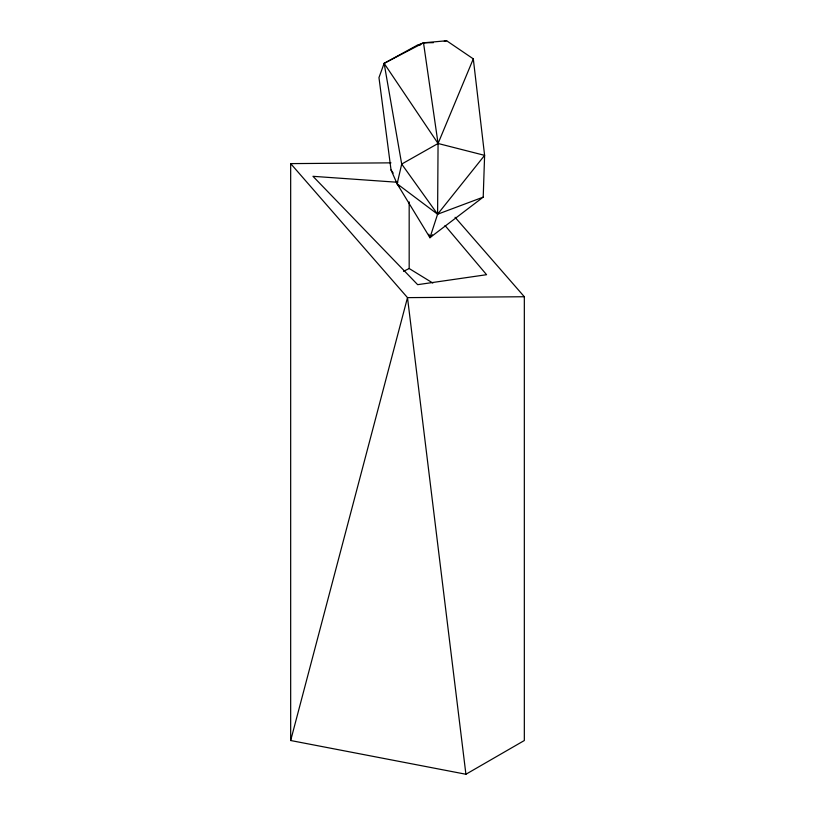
<?xml version="1.0" encoding="UTF-8"?>
<svg xmlns="http://www.w3.org/2000/svg" width="815" height="815" viewBox="0 0 815 815"><rect width="100%" height="100%" fill="white"/><g stroke="black" fill="none" stroke-linecap="round" stroke-linejoin="round"><path stroke-width="1.22" d="M483.214 197.128L484.609 155.359L473.301 58.863L446.63 40.75L423.505 42.818L416.628 45.548L384.13 63.356L378.965 77.598L391.037 169.968L397.139 183.833L429.943 237.664L483.214 197.128L437.594 214.223L429.943 237.664L428.853 234.2M399.452 186.747L397.139 183.833L401.693 164.07L384.13 63.356L423.505 42.818L433.468 42.665M455.065 217.289L524.33 296.741L524.33 740.519L465.915 774.25L290.67 740.519L407.5 297.628L290.67 163.611L390.986 162.847M473.301 58.863L438.062 143.491L437.594 214.223L397.139 183.833M429.943 237.664L432.429 234.842M403.507 271.344L409.171 268.522L432.816 283.039M444.277 41.219L446.63 40.75M416.628 45.548L420.255 45.029M524.33 296.741L407.5 297.628L465.915 774.25M397.771 182.285L312.97 176.315L417.657 284.669L486.575 274.706L445.021 225.521M391.037 169.968L393.187 173.096M384.13 63.356L438.062 143.491L484.609 155.359L437.594 214.223L401.693 164.07L438.062 143.491L423.505 42.818M409.171 201.937L409.171 268.522M290.67 163.611L290.67 740.519"/></g></svg>
